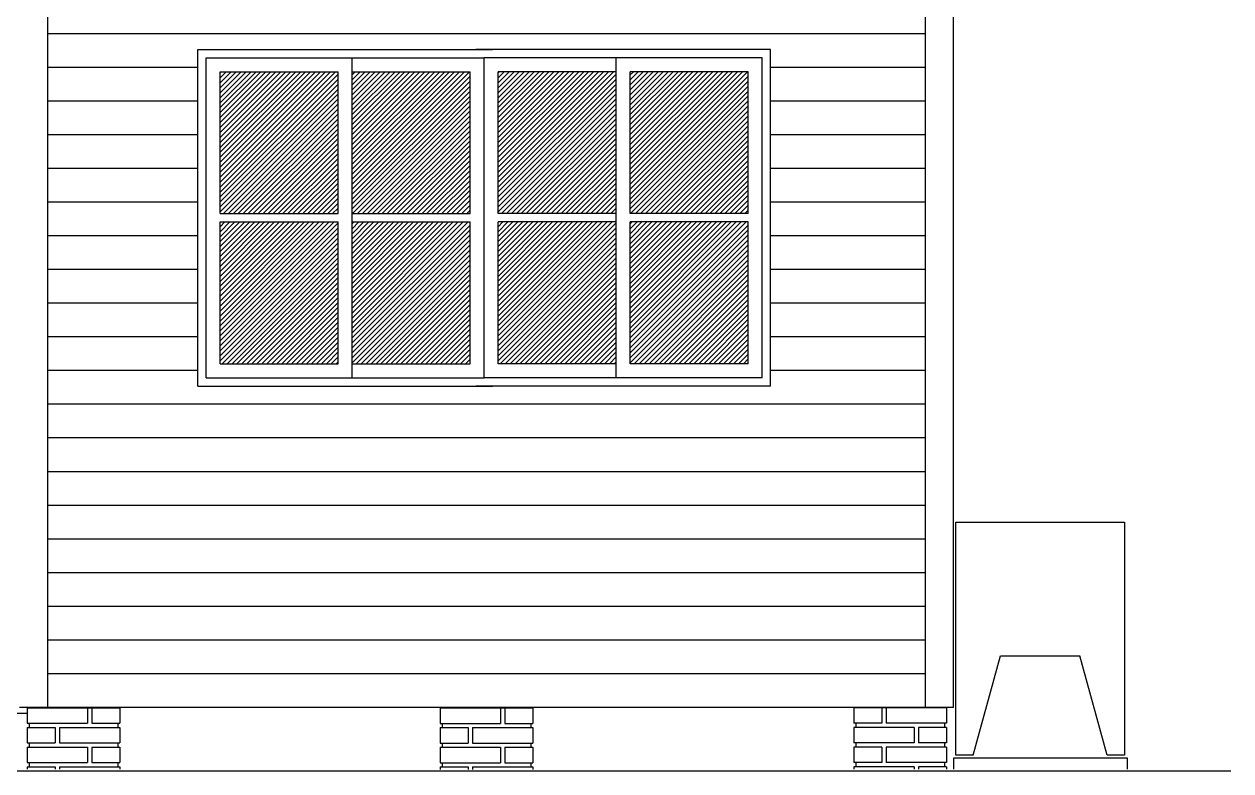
# Model space of a CAD drawing. Extents: x -7 to 295, y -11 to 39.
# Drawn here: x 60.491 to 64.788, y 13.591 to 16.251 of the extents above; entities that cross this region are included whole.
import ezdxf

# ---------------------------------------------------------------- set-up
doc = ezdxf.new("R2010")
doc.units = 0
doc.header["$LTSCALE"] = 20
doc.layers.get('0').update_dxf_attribs({"linetype": 'CONTINUOUS'})
doc.layers.add('TELHADO', color=1, linetype='CONTINUOUS')
doc.layers.add('VISTAP', color=244, linetype='CONTINUOUS')

# ---------------------------------------------------------------- blocks, each defined once
blk = doc.blocks.new('*X37')
at = {"color": 0, "linetype": 'CONTINUOUS'}
for p, q in [((-28.9407, -30.4433), (-28.5302, -30.0328)), ((-28.9407, -30.4256), (-28.5479, -30.0328)), ((-28.9407, -30.4079), (-28.5656, -30.0328)), ((-28.9407, -30.3902), (-28.5832, -30.0328)), ((-28.9407, -30.3726), (-28.6009, -30.0328)), ((-28.9407, -30.3549), (-28.6186, -30.0328)), ((-28.9407, -30.3372), (-28.6363, -30.0328)), ((-28.9407, -30.3195), (-28.654, -30.0328)), ((-28.9407, -30.3019), (-28.6716, -30.0328)), ((-28.9407, -30.2842), (-28.6893, -30.0328)), ((-28.9407, -30.2665), (-28.707, -30.0328)), ((-28.9407, -30.2488), (-28.7247, -30.0328)), ((-28.9407, -30.2311), (-28.7423, -30.0328)), ((-28.9407, -30.2135), (-28.76, -30.0328)), ((-28.9407, -30.1958), (-28.7777, -30.0328)), ((-28.9407, -30.1781), (-28.7954, -30.0328)), ((-28.9407, -30.1604), (-28.8131, -30.0328)), ((-28.9407, -30.1428), (-28.8307, -30.0328)), ((-28.9407, -30.1251), (-28.8484, -30.0328)), ((-28.9407, -30.1074), (-28.8661, -30.0328)), ((-28.9407, -30.0897), (-28.8838, -30.0328)), ((-28.9407, -30.072), (-28.9014, -30.0328)), ((-28.9407, -30.0544), (-28.9191, -30.0328)), ((-28.9407, -30.0367), (-28.9368, -30.0328)), ((-28.4707, -30.4506), (-28.0529, -30.0328)), ((-28.4707, -30.4329), (-28.0706, -30.0328)), ((-28.4707, -30.4152), (-28.0883, -30.0328)), ((-28.4707, -30.3975), (-28.1059, -30.0328)), ((-28.4707, -30.3799), (-28.1236, -30.0328)), ((-28.4707, -30.3622), (-28.1413, -30.0328)), ((-28.4707, -30.3445), (-28.159, -30.0328)), ((-28.4707, -30.3268), (-28.1767, -30.0328)), ((-28.4707, -30.3092), (-28.1943, -30.0328)), ((-28.4707, -30.2915), (-28.212, -30.0328)), ((-28.4707, -30.2738), (-28.2297, -30.0328)), ((-28.4707, -30.2561), (-28.2474, -30.0328)), ((-28.4707, -30.2384), (-28.265, -30.0328)), ((-28.4707, -30.2208), (-28.2827, -30.0328)), ((-28.4707, -30.2031), (-28.3004, -30.0328)), ((-28.4707, -30.1854), (-28.3181, -30.0328)), ((-28.4707, -30.1677), (-28.3358, -30.0328)), ((-28.4707, -30.1501), (-28.3534, -30.0328)), ((-28.4707, -30.1324), (-28.3711, -30.0328)), ((-28.4707, -30.1147), (-28.3888, -30.0328)), ((-28.4707, -30.097), (-28.4065, -30.0328)), ((-28.4707, -30.0793), (-28.4241, -30.0328)), ((-28.4707, -30.0617), (-28.4418, -30.0328)), ((-28.4707, -30.044), (-28.4595, -30.0328)), ((-27.9507, -30.4432), (-27.5403, -30.0328)), ((-27.9507, -30.4256), (-27.5579, -30.0328)), ((-27.9507, -30.4079), (-27.5756, -30.0328)), ((-27.9507, -30.3902), (-27.5933, -30.0328)), ((-27.9507, -30.3725), (-27.611, -30.0328)), ((-27.9507, -30.3548), (-27.6287, -30.0328)), ((-27.9507, -30.3372), (-27.6463, -30.0328)), ((-27.9507, -30.3195), (-27.664, -30.0328)), ((-27.9507, -30.3018), (-27.6817, -30.0328)), ((-27.9507, -30.2841), (-27.6994, -30.0328)), ((-27.9507, -30.2665), (-27.717, -30.0328)), ((-27.9507, -30.2488), (-27.7347, -30.0328)), ((-27.9507, -30.2311), (-27.7524, -30.0328)), ((-27.9507, -30.2134), (-27.7701, -30.0328)), ((-27.9507, -30.1957), (-27.7878, -30.0328)), ((-27.9507, -30.1781), (-27.8054, -30.0328)), ((-27.9507, -30.1604), (-27.8231, -30.0328)), ((-27.9507, -30.1427), (-27.8408, -30.0328)), ((-27.9507, -30.125), (-27.8585, -30.0328)), ((-27.9507, -30.1074), (-27.8761, -30.0328)), ((-27.9507, -30.0897), (-27.8938, -30.0328)), ((-27.9507, -30.072), (-27.9115, -30.0328)), ((-27.9507, -30.0543), (-27.9292, -30.0328)), ((-27.9507, -30.0366), (-27.9469, -30.0328)), ((-27.4807, -30.0439), (-27.4696, -30.0328)), ((-27.4807, -30.0616), (-27.4519, -30.0328)), ((-27.4807, -30.0793), (-27.4342, -30.0328)), ((-27.4807, -30.097), (-27.4165, -30.0328)), ((-27.4807, -30.1147), (-27.3988, -30.0328)), ((-27.4807, -30.1323), (-27.3812, -30.0328)), ((-27.4807, -30.15), (-27.3635, -30.0328)), ((-27.4807, -30.1677), (-27.3458, -30.0328)), ((-27.4807, -30.1854), (-27.3281, -30.0328)), ((-27.4807, -30.203), (-27.3105, -30.0328)), ((-27.4807, -30.2207), (-27.2928, -30.0328)), ((-27.4807, -30.2384), (-27.2751, -30.0328)), ((-27.4807, -30.2561), (-27.2574, -30.0328)), ((-27.4807, -30.2738), (-27.2397, -30.0328)), ((-27.4807, -30.2914), (-27.2221, -30.0328)), ((-27.4807, -30.3091), (-27.2044, -30.0328)), ((-27.4807, -30.3268), (-27.1867, -30.0328)), ((-27.4807, -30.3445), (-27.169, -30.0328)), ((-27.4807, -30.3621), (-27.1514, -30.0328)), ((-27.4807, -30.3798), (-27.1337, -30.0328)), ((-27.4807, -30.3975), (-27.116, -30.0328)), ((-27.4807, -30.4152), (-27.0983, -30.0328)), ((-27.4807, -30.4328), (-27.0806, -30.0328)), ((-27.4807, -30.4505), (-27.063, -30.0328)), ((-28.9407, -30.461), (-28.5207, -30.041)), ((-28.9407, -30.4786), (-28.5207, -30.0586)), ((-28.4707, -30.4683), (-28.0507, -30.0483)), ((-28.4707, -30.4859), (-28.0507, -30.0659)), ((-27.9507, -30.4609), (-27.5307, -30.0409)), ((-27.9507, -30.4786), (-27.5307, -30.0586)), ((-27.4807, -30.4682), (-27.0607, -30.0482)), ((-27.4807, -30.4859), (-27.0607, -30.0659)), ((-28.9407, -30.4963), (-28.5207, -30.0763)), ((-28.9407, -30.514), (-28.5207, -30.094)), ((-28.9407, -30.5317), (-28.5207, -30.1117)), ((-28.4707, -30.5036), (-28.0507, -30.0836)), ((-28.4707, -30.5213), (-28.0507, -30.1013)), ((-27.9507, -30.4963), (-27.5307, -30.0763)), ((-27.9507, -30.5139), (-27.5307, -30.0939)), ((-27.9507, -30.5316), (-27.5307, -30.1116)), ((-27.4807, -30.5036), (-27.0607, -30.0836)), ((-27.4807, -30.5212), (-27.0607, -30.1012)), ((-28.9291, -30.5378), (-28.5207, -30.1293)), ((-28.9115, -30.5378), (-28.5207, -30.147)), ((-28.4695, -30.5378), (-28.0507, -30.119)), ((-28.4519, -30.5378), (-28.0507, -30.1366)), ((-28.4342, -30.5378), (-28.0507, -30.1543)), ((-27.9392, -30.5378), (-27.5307, -30.1293)), ((-27.9215, -30.5378), (-27.5307, -30.147)), ((-27.4796, -30.5378), (-27.0607, -30.1189)), ((-27.4619, -30.5378), (-27.0607, -30.1366)), ((-27.4442, -30.5378), (-27.0607, -30.1543)), ((-28.8938, -30.5378), (-28.5207, -30.1647)), ((-28.8761, -30.5378), (-28.5207, -30.1824)), ((-28.8584, -30.5378), (-28.5207, -30.2001)), ((-28.4165, -30.5378), (-28.0507, -30.172)), ((-28.3988, -30.5378), (-28.0507, -30.1897)), ((-27.9038, -30.5378), (-27.5307, -30.1647)), ((-27.8862, -30.5378), (-27.5307, -30.1823)), ((-27.8685, -30.5378), (-27.5307, -30.2)), ((-27.4265, -30.5378), (-27.0607, -30.1719)), ((-27.4089, -30.5378), (-27.0607, -30.1896)), ((-28.8408, -30.5378), (-28.5207, -30.2177)), ((-28.8231, -30.5378), (-28.5207, -30.2354)), ((-28.3811, -30.5378), (-28.0507, -30.2074)), ((-28.3635, -30.5378), (-28.0507, -30.225)), ((-28.3458, -30.5378), (-28.0507, -30.2427)), ((-27.8508, -30.5378), (-27.5307, -30.2177)), ((-27.8331, -30.5378), (-27.5307, -30.2354)), ((-27.3912, -30.5378), (-27.0607, -30.2073)), ((-27.3735, -30.5378), (-27.0607, -30.225)), ((-27.3558, -30.5378), (-27.0607, -30.2427)), ((-28.8054, -30.5378), (-28.5207, -30.2531)), ((-28.7877, -30.5378), (-28.5207, -30.2708)), ((-28.77, -30.5378), (-28.5207, -30.2884)), ((-28.3281, -30.5378), (-28.0507, -30.2604)), ((-28.3104, -30.5378), (-28.0507, -30.2781)), ((-27.8155, -30.5378), (-27.5307, -30.253)), ((-27.7978, -30.5378), (-27.5307, -30.2707)), ((-27.7801, -30.5378), (-27.5307, -30.2884)), ((-27.3382, -30.5378), (-27.0607, -30.2603)), ((-27.3205, -30.5378), (-27.0607, -30.278)), ((-28.7524, -30.5378), (-28.5207, -30.3061)), ((-28.7347, -30.5378), (-28.5207, -30.3238)), ((-28.2928, -30.5378), (-28.0507, -30.2957)), ((-28.2751, -30.5378), (-28.0507, -30.3134)), ((-28.2574, -30.5378), (-28.0507, -30.3311)), ((-27.7624, -30.5378), (-27.5307, -30.3061)), ((-27.7447, -30.5378), (-27.5307, -30.3238)), ((-27.3028, -30.5378), (-27.0607, -30.2957)), ((-27.2851, -30.5378), (-27.0607, -30.3134)), ((-27.2674, -30.5378), (-27.0607, -30.331)), ((-28.717, -30.5378), (-28.5207, -30.3415)), ((-28.6993, -30.5378), (-28.5207, -30.3592)), ((-28.2397, -30.5378), (-28.0507, -30.3488)), ((-28.222, -30.5378), (-28.0507, -30.3665)), ((-27.7271, -30.5378), (-27.5307, -30.3414)), ((-27.7094, -30.5378), (-27.5307, -30.3591)), ((-27.2498, -30.5378), (-27.0607, -30.3487)), ((-27.2321, -30.5378), (-27.0607, -30.3664)), ((-28.6817, -30.5378), (-28.5207, -30.3768)), ((-28.664, -30.5378), (-28.5207, -30.3945)), ((-28.6463, -30.5378), (-28.5207, -30.4122)), ((-28.2044, -30.5378), (-28.0507, -30.3841)), ((-28.1867, -30.5378), (-28.0507, -30.4018)), ((-28.169, -30.5378), (-28.0507, -30.4195)), ((-27.6917, -30.5378), (-27.5307, -30.3768)), ((-27.674, -30.5378), (-27.5307, -30.3945)), ((-27.6564, -30.5378), (-27.5307, -30.4121)), ((-27.2144, -30.5378), (-27.0607, -30.3841)), ((-27.1967, -30.5378), (-27.0607, -30.4018)), ((-27.1791, -30.5378), (-27.0607, -30.4194)), ((-28.6286, -30.5378), (-28.5207, -30.4299)), ((-28.6109, -30.5378), (-28.5207, -30.4475)), ((-28.1513, -30.5378), (-28.0507, -30.4372)), ((-28.1337, -30.5378), (-28.0507, -30.4548)), ((-27.6387, -30.5378), (-27.5307, -30.4298)), ((-27.621, -30.5378), (-27.5307, -30.4475)), ((-27.1614, -30.5378), (-27.0607, -30.4371)), ((-27.1437, -30.5378), (-27.0607, -30.4548)), ((-28.5933, -30.5378), (-28.5207, -30.4652)), ((-28.5756, -30.5378), (-28.5207, -30.4829)), ((-28.5579, -30.5378), (-28.5207, -30.5006)), ((-28.116, -30.5378), (-28.0507, -30.4725)), ((-28.0983, -30.5378), (-28.0507, -30.4902)), ((-27.6033, -30.5378), (-27.5307, -30.4652)), ((-27.5856, -30.5378), (-27.5307, -30.4828)), ((-27.568, -30.5378), (-27.5307, -30.5005)), ((-27.126, -30.5378), (-27.0607, -30.4725)), ((-27.1083, -30.5378), (-27.0607, -30.4901)), ((-28.5402, -30.5378), (-28.5207, -30.5183)), ((-28.5226, -30.5378), (-28.5207, -30.5359)), ((-28.0806, -30.5378), (-28.0507, -30.5079)), ((-28.0629, -30.5378), (-28.0507, -30.5256)), ((-27.5503, -30.5378), (-27.5307, -30.5182)), ((-27.5326, -30.5378), (-27.5307, -30.5359)), ((-27.0907, -30.5378), (-27.0607, -30.5078)), ((-27.073, -30.5378), (-27.0607, -30.5255)), ((-28.9407, -30.9736), (-28.5349, -30.5678)), ((-28.9407, -30.9559), (-28.5526, -30.5678)), ((-28.9407, -30.9383), (-28.5702, -30.5678)), ((-28.9407, -30.9206), (-28.5879, -30.5678)), ((-28.9407, -30.9029), (-28.6056, -30.5678)), ((-28.9407, -30.8852), (-28.6233, -30.5678)), ((-28.9407, -30.8675), (-28.6409, -30.5678)), ((-28.9407, -30.8499), (-28.6586, -30.5678)), ((-28.9407, -30.8322), (-28.6763, -30.5678)), ((-28.9407, -30.8145), (-28.694, -30.5678)), ((-28.9407, -30.7968), (-28.7117, -30.5678)), ((-28.9407, -30.7792), (-28.7293, -30.5678)), ((-28.9407, -30.7615), (-28.747, -30.5678)), ((-28.9407, -30.7438), (-28.7647, -30.5678)), ((-28.9407, -30.7261), (-28.7824, -30.5678)), ((-28.9407, -30.7084), (-28.8, -30.5678)), ((-28.9407, -30.6908), (-28.8177, -30.5678)), ((-28.9407, -30.6731), (-28.8354, -30.5678)), ((-28.9407, -30.6554), (-28.8531, -30.5678)), ((-28.9407, -30.6377), (-28.8708, -30.5678)), ((-28.9407, -30.6201), (-28.8884, -30.5678)), ((-28.9407, -30.6024), (-28.9061, -30.5678)), ((-28.9407, -30.5847), (-28.9238, -30.5678)), ((-28.9407, -30.9913), (-28.5207, -30.5713)), ((-28.9407, -31.009), (-28.5207, -30.589)), ((-28.4707, -30.9809), (-28.0576, -30.5678)), ((-28.4707, -30.9632), (-28.0753, -30.5678)), ((-28.4707, -30.9456), (-28.0929, -30.5678)), ((-28.4707, -30.9279), (-28.1106, -30.5678)), ((-28.4707, -30.9102), (-28.1283, -30.5678)), ((-28.4707, -30.8925), (-28.146, -30.5678)), ((-28.4707, -30.8748), (-28.1637, -30.5678)), ((-28.4707, -30.8572), (-28.1813, -30.5678)), ((-28.4707, -30.8395), (-28.199, -30.5678)), ((-28.4707, -30.8218), (-28.2167, -30.5678)), ((-28.4707, -30.8041), (-28.2344, -30.5678)), ((-28.4707, -30.7865), (-28.252, -30.5678)), ((-28.4707, -30.7688), (-28.2697, -30.5678)), ((-28.4707, -30.7511), (-28.2874, -30.5678)), ((-28.4707, -30.7334), (-28.3051, -30.5678)), ((-28.4707, -30.7157), (-28.3228, -30.5678)), ((-28.4707, -30.6981), (-28.3404, -30.5678)), ((-28.4707, -30.6804), (-28.3581, -30.5678)), ((-28.4707, -30.6627), (-28.3758, -30.5678)), ((-28.4707, -30.645), (-28.3935, -30.5678)), ((-28.4707, -30.6274), (-28.4111, -30.5678)), ((-28.4707, -30.6097), (-28.4288, -30.5678)), ((-28.4707, -30.592), (-28.4465, -30.5678)), ((-28.4707, -30.5743), (-28.4642, -30.5678)), ((-28.4707, -30.9986), (-28.0507, -30.5786)), ((-27.9507, -30.5847), (-27.9338, -30.5678)), ((-27.9507, -30.6023), (-27.9162, -30.5678)), ((-27.9507, -30.62), (-27.8985, -30.5678)), ((-27.9507, -30.6377), (-27.8808, -30.5678)), ((-27.9507, -30.6554), (-27.8631, -30.5678)), ((-27.9507, -30.673), (-27.8455, -30.5678)), ((-27.9507, -30.6907), (-27.8278, -30.5678)), ((-27.9507, -30.7084), (-27.8101, -30.5678)), ((-27.9507, -30.7261), (-27.7924, -30.5678)), ((-27.9507, -30.7438), (-27.7747, -30.5678)), ((-27.9507, -30.7614), (-27.7571, -30.5678)), ((-27.9507, -30.7791), (-27.7394, -30.5678)), ((-27.9507, -30.7968), (-27.7217, -30.5678)), ((-27.9507, -30.8145), (-27.704, -30.5678)), ((-27.9507, -30.8321), (-27.6864, -30.5678)), ((-27.9507, -30.8498), (-27.6687, -30.5678)), ((-27.9507, -30.8675), (-27.651, -30.5678)), ((-27.9507, -30.8852), (-27.6333, -30.5678)), ((-27.9507, -30.9028), (-27.6156, -30.5678)), ((-27.9507, -30.9205), (-27.598, -30.5678)), ((-27.9507, -30.9382), (-27.5803, -30.5678)), ((-27.9507, -30.9559), (-27.5626, -30.5678)), ((-27.9507, -30.9736), (-27.5449, -30.5678)), ((-27.9507, -30.9912), (-27.5307, -30.5712)), ((-27.9507, -31.0089), (-27.5307, -30.5889)), ((-27.4807, -30.5743), (-27.4742, -30.5678)), ((-27.4807, -30.5919), (-27.4565, -30.5678)), ((-27.4807, -30.6096), (-27.4389, -30.5678)), ((-27.4807, -30.6273), (-27.4212, -30.5678)), ((-27.4807, -30.645), (-27.4035, -30.5678)), ((-27.4807, -30.6627), (-27.3858, -30.5678)), ((-27.4807, -30.6803), (-27.3682, -30.5678)), ((-27.4807, -30.698), (-27.3505, -30.5678)), ((-27.4807, -30.7157), (-27.3328, -30.5678)), ((-27.4807, -30.7334), (-27.3151, -30.5678)), ((-27.4807, -30.751), (-27.2974, -30.5678)), ((-27.4807, -30.7687), (-27.2798, -30.5678)), ((-27.4807, -30.7864), (-27.2621, -30.5678)), ((-27.4807, -30.8041), (-27.2444, -30.5678)), ((-27.4807, -30.8218), (-27.2267, -30.5678)), ((-27.4807, -30.8394), (-27.2091, -30.5678)), ((-27.4807, -30.8571), (-27.1914, -30.5678)), ((-27.4807, -30.8748), (-27.1737, -30.5678)), ((-27.4807, -30.8925), (-27.156, -30.5678)), ((-27.4807, -30.9101), (-27.1383, -30.5678)), ((-27.4807, -30.9278), (-27.1207, -30.5678)), ((-27.4807, -30.9455), (-27.103, -30.5678)), ((-27.4807, -30.9632), (-27.0853, -30.5678)), ((-27.4807, -30.9809), (-27.0676, -30.5678)), ((-27.4807, -30.9985), (-27.0607, -30.5785)), ((-28.9407, -31.0266), (-28.5207, -30.6066)), ((-28.9407, -31.0443), (-28.5207, -30.6243)), ((-28.4707, -31.0163), (-28.0507, -30.5963)), ((-28.4707, -31.0339), (-28.0507, -30.6139)), ((-28.4707, -31.0516), (-28.0507, -30.6316)), ((-27.9507, -31.0266), (-27.5307, -30.6066)), ((-27.9507, -31.0443), (-27.5307, -30.6243)), ((-27.4807, -31.0162), (-27.0607, -30.5962)), ((-27.4807, -31.0339), (-27.0607, -30.6139)), ((-27.4807, -31.0516), (-27.0607, -30.6316)), ((-28.9407, -31.062), (-28.5207, -30.642)), ((-28.9338, -31.0728), (-28.5207, -30.6597)), ((-28.9161, -31.0728), (-28.5207, -30.6774)), ((-28.4707, -31.0693), (-28.0507, -30.6493)), ((-28.4565, -31.0728), (-28.0507, -30.667)), ((-27.9507, -31.0619), (-27.5307, -30.6419)), ((-27.9439, -31.0728), (-27.5307, -30.6596)), ((-27.9262, -31.0728), (-27.5307, -30.6773)), ((-27.4807, -31.0692), (-27.0607, -30.6492)), ((-27.4666, -31.0728), (-27.0607, -30.6669)), ((-28.8985, -31.0728), (-28.5207, -30.695)), ((-28.8808, -31.0728), (-28.5207, -30.7127)), ((-28.4388, -31.0728), (-28.0507, -30.6847)), ((-28.4212, -31.0728), (-28.0507, -30.7023)), ((-28.4035, -31.0728), (-28.0507, -30.72)), ((-27.9085, -31.0728), (-27.5307, -30.695)), ((-27.8908, -31.0728), (-27.5307, -30.7127)), ((-27.4489, -31.0728), (-27.0607, -30.6846)), ((-27.4312, -31.0728), (-27.0607, -30.7023)), ((-27.4135, -31.0728), (-27.0607, -30.72)), ((-28.8631, -31.0728), (-28.5207, -30.7304)), ((-28.8454, -31.0728), (-28.5207, -30.7481)), ((-28.3858, -31.0728), (-28.0507, -30.7377)), ((-28.3681, -31.0728), (-28.0507, -30.7554)), ((-27.8732, -31.0728), (-27.5307, -30.7303)), ((-27.8555, -31.0728), (-27.5307, -30.748)), ((-27.3959, -31.0728), (-27.0607, -30.7376)), ((-27.3782, -31.0728), (-27.0607, -30.7553)), ((-28.8278, -31.0728), (-28.5207, -30.7657)), ((-28.8101, -31.0728), (-28.5207, -30.7834)), ((-28.7924, -31.0728), (-28.5207, -30.8011)), ((-28.3505, -31.0728), (-28.0507, -30.773)), ((-28.3328, -31.0728), (-28.0507, -30.7907)), ((-27.8378, -31.0728), (-27.5307, -30.7657)), ((-27.8201, -31.0728), (-27.5307, -30.7834)), ((-27.8024, -31.0728), (-27.5307, -30.801)), ((-27.3605, -31.0728), (-27.0607, -30.773)), ((-27.3428, -31.0728), (-27.0607, -30.7907)), ((-28.7747, -31.0728), (-28.5207, -30.8188)), ((-28.757, -31.0728), (-28.5207, -30.8365)), ((-28.3151, -31.0728), (-28.0507, -30.8084)), ((-28.2974, -31.0728), (-28.0507, -30.8261)), ((-28.2797, -31.0728), (-28.0507, -30.8438)), ((-27.7848, -31.0728), (-27.5307, -30.8187)), ((-27.7671, -31.0728), (-27.5307, -30.8364)), ((-27.3251, -31.0728), (-27.0607, -30.8083)), ((-27.3075, -31.0728), (-27.0607, -30.826)), ((-27.2898, -31.0728), (-27.0607, -30.8437)), ((-28.7394, -31.0728), (-28.5207, -30.8541)), ((-28.7217, -31.0728), (-28.5207, -30.8718)), ((-28.704, -31.0728), (-28.5207, -30.8895)), ((-28.2621, -31.0728), (-28.0507, -30.8614)), ((-28.2444, -31.0728), (-28.0507, -30.8791)), ((-27.7494, -31.0728), (-27.5307, -30.8541)), ((-27.7317, -31.0728), (-27.5307, -30.8718)), ((-27.7141, -31.0728), (-27.5307, -30.8894)), ((-27.2721, -31.0728), (-27.0607, -30.8614)), ((-27.2544, -31.0728), (-27.0607, -30.8791)), ((-28.6863, -31.0728), (-28.5207, -30.9072)), ((-28.6687, -31.0728), (-28.5207, -30.9248)), ((-28.2267, -31.0728), (-28.0507, -30.8968)), ((-28.209, -31.0728), (-28.0507, -30.9145)), ((-28.1914, -31.0728), (-28.0507, -30.9321)), ((-27.6964, -31.0728), (-27.5307, -30.9071)), ((-27.6787, -31.0728), (-27.5307, -30.9248)), ((-27.2368, -31.0728), (-27.0607, -30.8967)), ((-27.2191, -31.0728), (-27.0607, -30.9144)), ((-27.2014, -31.0728), (-27.0607, -30.9321)), ((-28.651, -31.0728), (-28.5207, -30.9425)), ((-28.6333, -31.0728), (-28.5207, -30.9602)), ((-28.6156, -31.0728), (-28.5207, -30.9779)), ((-28.1737, -31.0728), (-28.0507, -30.9498)), ((-28.156, -31.0728), (-28.0507, -30.9675)), ((-27.661, -31.0728), (-27.5307, -30.9425)), ((-27.6433, -31.0728), (-27.5307, -30.9601)), ((-27.6257, -31.0728), (-27.5307, -30.9778)), ((-27.1837, -31.0728), (-27.0607, -30.9498)), ((-27.1661, -31.0728), (-27.0607, -30.9674)), ((-28.5979, -31.0728), (-28.5207, -30.9956)), ((-28.5803, -31.0728), (-28.5207, -31.0132)), ((-28.1383, -31.0728), (-28.0507, -30.9852)), ((-28.1206, -31.0728), (-28.0507, -31.0028)), ((-28.103, -31.0728), (-28.0507, -31.0205)), ((-27.608, -31.0728), (-27.5307, -30.9955)), ((-27.5903, -31.0728), (-27.5307, -31.0132)), ((-27.1484, -31.0728), (-27.0607, -30.9851)), ((-27.1307, -31.0728), (-27.0607, -31.0028)), ((-27.113, -31.0728), (-27.0607, -31.0205)), ((-28.5626, -31.0728), (-28.5207, -31.0309)), ((-28.5449, -31.0728), (-28.5207, -31.0486)), ((-28.0853, -31.0728), (-28.0507, -31.0382)), ((-28.0676, -31.0728), (-28.0507, -31.0559)), ((-27.5726, -31.0728), (-27.5307, -31.0309)), ((-27.555, -31.0728), (-27.5307, -31.0485)), ((-27.0953, -31.0728), (-27.0607, -31.0382)), ((-27.0777, -31.0728), (-27.0607, -31.0558)), ((-28.5272, -31.0728), (-28.5207, -31.0663)), ((-27.5373, -31.0728), (-27.5307, -31.0662))]:
    blk.add_line(p, q, dxfattribs=at)

msp = doc.modelspace()

# ---------------------------------------------------------------- linework, layer by layer
at = {"layer": 'TELHADO', "color": 1, "linetype": 'CONTINUOUS'}
msp.add_line((57.8, 13.7968), (60.5017, 13.7968), dxfattribs=at)
at = {"layer": 'VISTAP', "color": 244}
for p, q in [((63.7, 13.8168), (63.7, 16.8499)), ((63.8, 13.8168), (63.8, 16.8499)), ((60.575, 13.8168), (60.575, 16.398))]:
    msp.add_line(p, q, dxfattribs=at)
at = {"layer": 'VISTAP', "linetype": 'CONTINUOUS'}
for p, q in [((63.7, 16.2168), (60.575, 16.2168)), ((61.1091, 16.0968), (60.575, 16.0968)), ((63.7, 16.0968), (63.1491, 16.0968)), ((61.1091, 15.9768), (60.575, 15.9768)), ((63.7, 15.9768), (63.1491, 15.9768)), ((61.1091, 15.8568), (60.575, 15.8568)), ((63.7, 15.8568), (63.1491, 15.8568)), ((61.1091, 15.7368), (60.575, 15.7368)), ((63.7, 15.7368), (63.1491, 15.7368)), ((61.1091, 15.6168), (60.575, 15.6168)), ((63.7, 15.6168), (63.1491, 15.6168)), ((61.1091, 15.4968), (60.575, 15.4968)), ((63.7, 15.4968), (63.1491, 15.4968)), ((61.1091, 15.3768), (60.575, 15.3768)), ((63.7, 15.3768), (63.1491, 15.3768)), ((61.1091, 15.2568), (60.575, 15.2568)), ((63.7, 15.2568), (63.1491, 15.2568)), ((61.1091, 15.1368), (60.575, 15.1368)), ((63.7, 15.1368), (63.1491, 15.1368)), ((61.1091, 15.0168), (60.575, 15.0168)), ((63.7, 15.0168), (63.1491, 15.0168)), ((63.7, 14.8968), (60.575, 14.8968)), ((63.7, 14.7768), (60.575, 14.7768)), ((63.7, 14.6568), (60.575, 14.6568)), ((63.7, 14.5368), (60.575, 14.5368)), ((63.7, 14.4168), (60.575, 14.4168)), ((63.7, 14.2968), (60.575, 14.2968)), ((63.7, 14.1768), (60.575, 14.1768)), ((63.7, 14.0568), (60.575, 14.0568)), ((63.7, 13.9368), (60.575, 13.9368)), ((63.8, 13.8168), (60.475, 13.8168))]:
    msp.add_line(p, q, dxfattribs=at)
at = {"layer": 'VISTAP', "color": 244, "linetype": 'CONTINUOUS'}
for p, q in [((61.1091, 16.1613), (62.1591, 16.1613)), ((61.1091, 14.9613), (61.1091, 16.1613)), ((63.1491, 16.1613), (62.0991, 16.1613)), ((63.1491, 14.9613), (63.1491, 16.1613)), ((61.1391, 16.1313), (62.1291, 16.1313)), ((61.1391, 14.9913), (61.1391, 16.1313)), ((61.6591, 15.5763), (61.6591, 16.1313)), ((63.1191, 16.1313), (62.1291, 16.1313)), ((62.1291, 14.9913), (62.1291, 16.1313)), ((62.1291, 14.9913), (62.1291, 16.1313)), ((62.5991, 15.5463), (62.5991, 16.1313)), ((63.1191, 14.9913), (63.1191, 16.1313)), ((61.1891, 15.5763), (61.1891, 16.0813)), ((61.1891, 16.0813), (61.6091, 16.0813)), ((61.6091, 15.5763), (61.6091, 16.0813)), ((61.6591, 16.0813), (62.0791, 16.0813)), ((62.0791, 15.5763), (62.0791, 16.0813)), ((62.5991, 16.0813), (62.1791, 16.0813)), ((62.1791, 15.5763), (62.1791, 16.0813)), ((63.0691, 16.0813), (62.6491, 16.0813)), ((62.6491, 15.5763), (62.6491, 16.0813)), ((63.0691, 15.5763), (63.0691, 16.0813)), ((61.1891, 15.5763), (61.6091, 15.5763)), ((61.6591, 14.9913), (61.6591, 15.5763)), ((61.6591, 15.5763), (62.0791, 15.5763)), ((62.5991, 15.5763), (62.1791, 15.5763)), ((63.0691, 15.5763), (62.6491, 15.5763)), ((61.1891, 15.0413), (61.1891, 15.5463)), ((61.1891, 15.5463), (61.6091, 15.5463)), ((61.6091, 15.0413), (61.6091, 15.5463)), ((61.6591, 15.5463), (62.0791, 15.5463)), ((62.0791, 15.0413), (62.0791, 15.5463)), ((62.1791, 15.0413), (62.1791, 15.5463)), ((62.5991, 15.5463), (62.1791, 15.5463)), ((62.5991, 14.9913), (62.5991, 15.5463)), ((63.0691, 15.5463), (62.6491, 15.5463)), ((62.6491, 15.0413), (62.6491, 15.5463)), ((63.0691, 15.0413), (63.0691, 15.5463)), ((61.1891, 15.0413), (61.6091, 15.0413)), ((61.6591, 15.0413), (62.0791, 15.0413)), ((62.5991, 15.0413), (62.1791, 15.0413)), ((63.0691, 15.0413), (62.6491, 15.0413)), ((61.1091, 14.9613), (62.1591, 14.9613)), ((61.1391, 14.9913), (62.1291, 14.9913)), ((63.1491, 14.9613), (62.0991, 14.9613)), ((63.1191, 14.9913), (62.1291, 14.9913))]:
    msp.add_line(p, q, dxfattribs=at)
at = {"layer": 'VISTAP', "color": 30, "linetype": 'CONTINUOUS'}
for p, q in [((63.8086, 13.6468), (63.8086, 14.4768)), ((63.8086, 14.4768), (64.4086, 14.4768)), ((64.4086, 14.4768), (64.4086, 13.6468)), ((63.8699, 13.6468), (63.9673, 14.0011)), ((63.9673, 14.0011), (64.2499, 14.0011)), ((64.3472, 13.6468), (64.2499, 14.0011)), ((63.8008, 13.6369), (64.4182, 13.6369)), ((63.8008, 13.5968), (63.8008, 13.6369)), ((63.8699, 13.6468), (63.8086, 13.6468)), ((64.4086, 13.6468), (64.3472, 13.6468)), ((64.4182, 13.6369), (64.4182, 13.5968))]:
    msp.add_line(p, q, dxfattribs=at)
at = {"layer": 'VISTAP'}
for p, q in [((60.5017, 13.8156), (60.8317, 13.8156)), ((60.5017, 13.8156), (60.5017, 13.7606)), ((60.7167, 13.8156), (60.7167, 13.7606)), ((60.7317, 13.8156), (60.7317, 13.7606)), ((60.8317, 13.8156), (60.8317, 13.7606)), ((61.9725, 13.8151), (62.3025, 13.8151)), ((61.9725, 13.8151), (61.9725, 13.7601)), ((62.1875, 13.8151), (62.1875, 13.7601)), ((62.2025, 13.8151), (62.2025, 13.7601)), ((62.3025, 13.8151), (62.3025, 13.7601)), ((63.445, 13.8156), (63.445, 13.7606)), ((63.775, 13.8156), (63.445, 13.8156)), ((63.545, 13.8156), (63.545, 13.7606)), ((63.56, 13.8156), (63.56, 13.7606)), ((63.775, 13.8156), (63.775, 13.7606)), ((60.5017, 13.7606), (60.7167, 13.7606)), ((60.5087, 13.7606), (60.5087, 13.7456)), ((60.7317, 13.7606), (60.8317, 13.7606)), ((60.8247, 13.7606), (60.8247, 13.7456)), ((61.9725, 13.7601), (62.1875, 13.7601)), ((61.9795, 13.7601), (61.9795, 13.7451)), ((62.2025, 13.7601), (62.3025, 13.7601)), ((62.2955, 13.7601), (62.2955, 13.7451)), ((63.545, 13.7606), (63.445, 13.7606)), ((63.452, 13.7606), (63.452, 13.7456)), ((63.775, 13.7606), (63.56, 13.7606)), ((63.768, 13.7606), (63.768, 13.7456)), ((60.5017, 13.7456), (60.5017, 13.6906)), ((60.5017, 13.7456), (60.6017, 13.7456)), ((60.6017, 13.7456), (60.6017, 13.6906)), ((60.6167, 13.7456), (60.6167, 13.6906)), ((60.6167, 13.7456), (60.8317, 13.7456)), ((60.8317, 13.7456), (60.8317, 13.6906)), ((61.9725, 13.7451), (61.9725, 13.6901)), ((61.9725, 13.7451), (62.0725, 13.7451)), ((62.0725, 13.7451), (62.0725, 13.6901)), ((62.0875, 13.7451), (62.0875, 13.6901)), ((62.0875, 13.7451), (62.3025, 13.7451)), ((62.3025, 13.7451), (62.3025, 13.6901)), ((63.445, 13.7456), (63.445, 13.6906)), ((63.66, 13.7456), (63.445, 13.7456)), ((63.66, 13.7456), (63.66, 13.6906)), ((63.675, 13.7456), (63.675, 13.6906)), ((63.775, 13.7456), (63.675, 13.7456)), ((63.775, 13.7456), (63.775, 13.6906)), ((60.5017, 13.6906), (60.6017, 13.6906)), ((60.5017, 13.6756), (60.5017, 13.6206)), ((60.5017, 13.6756), (60.7167, 13.6756)), ((60.5087, 13.6906), (60.5087, 13.6756)), ((60.6167, 13.6906), (60.8317, 13.6906)), ((60.7167, 13.6756), (60.7167, 13.6206)), ((60.7317, 13.6756), (60.7317, 13.6206)), ((60.7317, 13.6756), (60.8317, 13.6756)), ((60.8247, 13.6906), (60.8247, 13.6756)), ((60.8317, 13.6756), (60.8317, 13.6206)), ((61.9725, 13.6901), (62.0725, 13.6901)), ((61.9725, 13.6751), (61.9725, 13.6201)), ((61.9725, 13.6751), (62.1875, 13.6751)), ((61.9795, 13.6901), (61.9795, 13.6751)), ((62.0875, 13.6901), (62.3025, 13.6901)), ((62.1875, 13.6751), (62.1875, 13.6201)), ((62.2025, 13.6751), (62.2025, 13.6201)), ((62.2025, 13.6751), (62.3025, 13.6751)), ((62.2955, 13.6901), (62.2955, 13.6751)), ((62.3025, 13.6751), (62.3025, 13.6201)), ((63.66, 13.6906), (63.445, 13.6906)), ((63.445, 13.6756), (63.445, 13.6206)), ((63.545, 13.6756), (63.445, 13.6756)), ((63.452, 13.6906), (63.452, 13.6756)), ((63.545, 13.6756), (63.545, 13.6206)), ((63.56, 13.6756), (63.56, 13.6206)), ((63.775, 13.6756), (63.56, 13.6756)), ((63.775, 13.6906), (63.675, 13.6906)), ((63.768, 13.6906), (63.768, 13.6756)), ((63.775, 13.6756), (63.775, 13.6206)), ((60.5017, 13.6206), (60.7167, 13.6206)), ((60.5087, 13.6206), (60.5087, 13.6056)), ((60.7317, 13.6206), (60.8317, 13.6206)), ((60.8247, 13.6206), (60.8247, 13.6056)), ((63.545, 13.6206), (63.445, 13.6206)), ((63.452, 13.6206), (63.452, 13.6056)), ((63.775, 13.6206), (63.56, 13.6206)), ((63.768, 13.6206), (63.768, 13.6056)), ((60.5017, 13.6056), (60.5017, 13.5968)), ((60.5017, 13.6056), (60.6017, 13.6056)), ((60.6017, 13.6056), (60.6017, 13.5968)), ((60.6167, 13.6056), (60.8317, 13.6056)), ((60.6167, 13.6056), (60.6167, 13.5968)), ((60.8317, 13.6056), (60.8317, 13.5968)), ((61.9725, 13.6201), (62.1875, 13.6201)), ((61.9725, 13.6051), (61.9725, 13.5963)), ((61.9725, 13.6051), (62.0725, 13.6051)), ((61.9795, 13.6201), (61.9795, 13.6051)), ((62.0725, 13.6051), (62.0725, 13.5963)), ((62.0875, 13.6051), (62.3025, 13.6051)), ((62.0875, 13.6051), (62.0875, 13.5963)), ((62.2025, 13.6201), (62.3025, 13.6201)), ((62.2955, 13.6201), (62.2955, 13.6051)), ((62.3025, 13.6051), (62.3025, 13.5963)), ((63.445, 13.6056), (63.445, 13.5968)), ((63.66, 13.6056), (63.445, 13.6056)), ((63.66, 13.6056), (63.66, 13.5968)), ((63.675, 13.6056), (63.675, 13.5968)), ((63.775, 13.6056), (63.675, 13.6056)), ((63.775, 13.6056), (63.775, 13.5968))]:
    msp.add_line(p, q, dxfattribs=at)
at = {"layer": 'VISTAP', "color": 7}
for p, q in [((58.2006, 13.5909), (63.8399, 13.5909)), ((63.8399, 13.5909), (64.7877, 13.5909))]:
    msp.add_line(p, q, dxfattribs=at)

# ---------------------------------------------------------------- block references
at = {"layer": 'TELHADO', "color": 253, "linetype": 'CONTINUOUS'}
msp.add_blockref('*X37', (90.1298, 46.1141), dxfattribs=at)

doc.saveas('drawing.dxf')
